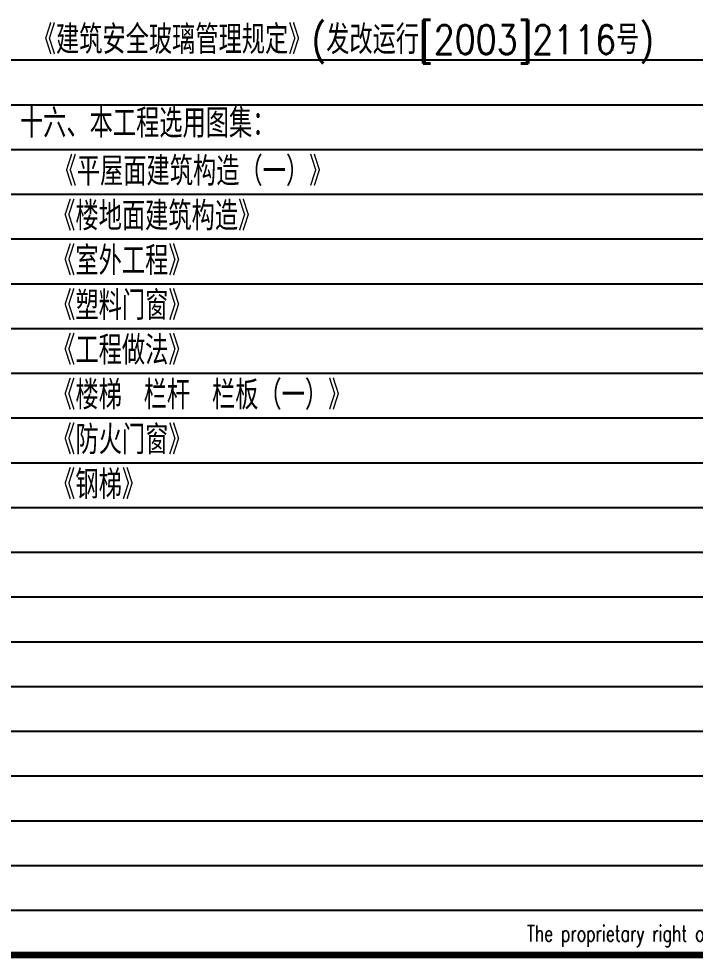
# Model space of a CAD drawing. Extents: x 5191187 to 5306989, y -468291 to -238224.
# Drawn here: x 5272605 to 5283185, y -358834 to -344140 of the extents above; entities that cross this region are included whole.
import ezdxf
from ezdxf.enums import TextEntityAlignment as Align

# ---------------------------------------------------------------- set-up
doc = ezdxf.new("R2010")
doc.units = 0
doc.header["$LTSCALE"] = 1000
doc.header["$MEASUREMENT"] = 0
doc.layers.get('0').update_dxf_attribs({"linetype": 'CONTINUOUS'})
doc.layers.add('PUB_TITLE', color=4, linetype='CONTINUOUS')
doc.layers.add('图层线', color=8, linetype='CONTINUOUS')
doc.styles.add('ECEC_TQ', font='txt_l.shx', dxfattribs={"bigfont": 'hztxt_l.shx'})
doc.styles.add('HZ1', font='txt.shx', dxfattribs={"bigfont": 'hzdx.shx'})

msp = doc.modelspace()

# ---------------------------------------------------------------- linework, layer by layer
at = {"layer": 'PUB_TITLE', "const_width": 100}
msp.add_lwpolyline([(5221045.9, -358783.9), (5301645.9, -358783.9), (5301645.9, -301383.9), (5221045.9, -301383.9)], close=True, dxfattribs=at)
at = {"layer": '图层线'}
for p, q in [((5221045.9, -344783.9), (5301645.9, -344783.9)), ((5221045.9, -345483.9), (5301645.9, -345483.9)), ((5221045.9, -346183.9), (5301645.9, -346183.9)), ((5221045.9, -346883.9), (5301645.9, -346883.9)), ((5221045.9, -347583.9), (5301645.9, -347583.9)), ((5221045.9, -348283.9), (5301645.9, -348283.9)), ((5221045.9, -348983.9), (5301645.9, -348983.9)), ((5221045.9, -349683.9), (5301645.9, -349683.9)), ((5221045.9, -350383.9), (5301645.9, -350383.9)), ((5221045.9, -351083.9), (5301645.9, -351083.9)), ((5221045.9, -351783.9), (5301645.9, -351783.9)), ((5221045.9, -352483.9), (5301645.9, -352483.9)), ((5221045.9, -353183.9), (5283645.9, -353183.9)), ((5221045.9, -353883.9), (5283645.9, -353883.9)), ((5221045.9, -354583.9), (5283645.9, -354583.9)), ((5221045.9, -355283.9), (5283645.9, -355283.9)), ((5221045.9, -355983.9), (5283645.9, -355983.9)), ((5221045.9, -356683.9), (5283645.9, -356683.9)), ((5221045.9, -357383.9), (5283645.9, -357383.9)), ((5221045.9, -358083.9), (5283645.9, -358083.9))]:
    msp.add_line(p, q, dxfattribs=at)

# ---------------------------------------------------------------- texts
at = {"color": 4, "style": 'HZ1', "width": 0.85}
for s, p in [('《建筑安全玻璃管理规定》(发改运行[2003]2116号)', (5272823, -344691.4)), ('《平屋面建筑构造（一）》', (5273149.5, -346750.5)), ('《楼地面建筑构造》', (5273127.4, -347450.5)), ('《室外工程》', (5273127.4, -348150.5)), ('《塑料门窗》', (5273127.4, -348850.5)), ('《工程做法》', (5273127.4, -349550.5)), ('《楼梯 栏杆 栏板（一）》', (5273127.4, -350250.5)), ('《防火门窗》', (5273127.4, -350950.5)), ('《钢梯》', (5273127.4, -351650.5))]:
    msp.add_text(s, height=450, dxfattribs=at).set_placement(p)
at = {"color": 6, "style": 'HZ1', "width": 0.85}
msp.add_text('十六、本工程选用图集：', height=450, dxfattribs=at).set_placement((5272623, -346000.5))
at = {"style": 'ECEC_TQ', "width": 0.72}
msp.add_text('The proprietary right of this document belongs to Anhui Huadong Chemical And Medical Engineering  Co.,Ltd.  and any replication or transfer to the 3rd. side is forbidden without its permission. ', height=250, dxfattribs=at).set_placement((5292645.9, -358483.9), align=Align.MIDDLE)

doc.saveas('drawing.dxf')
